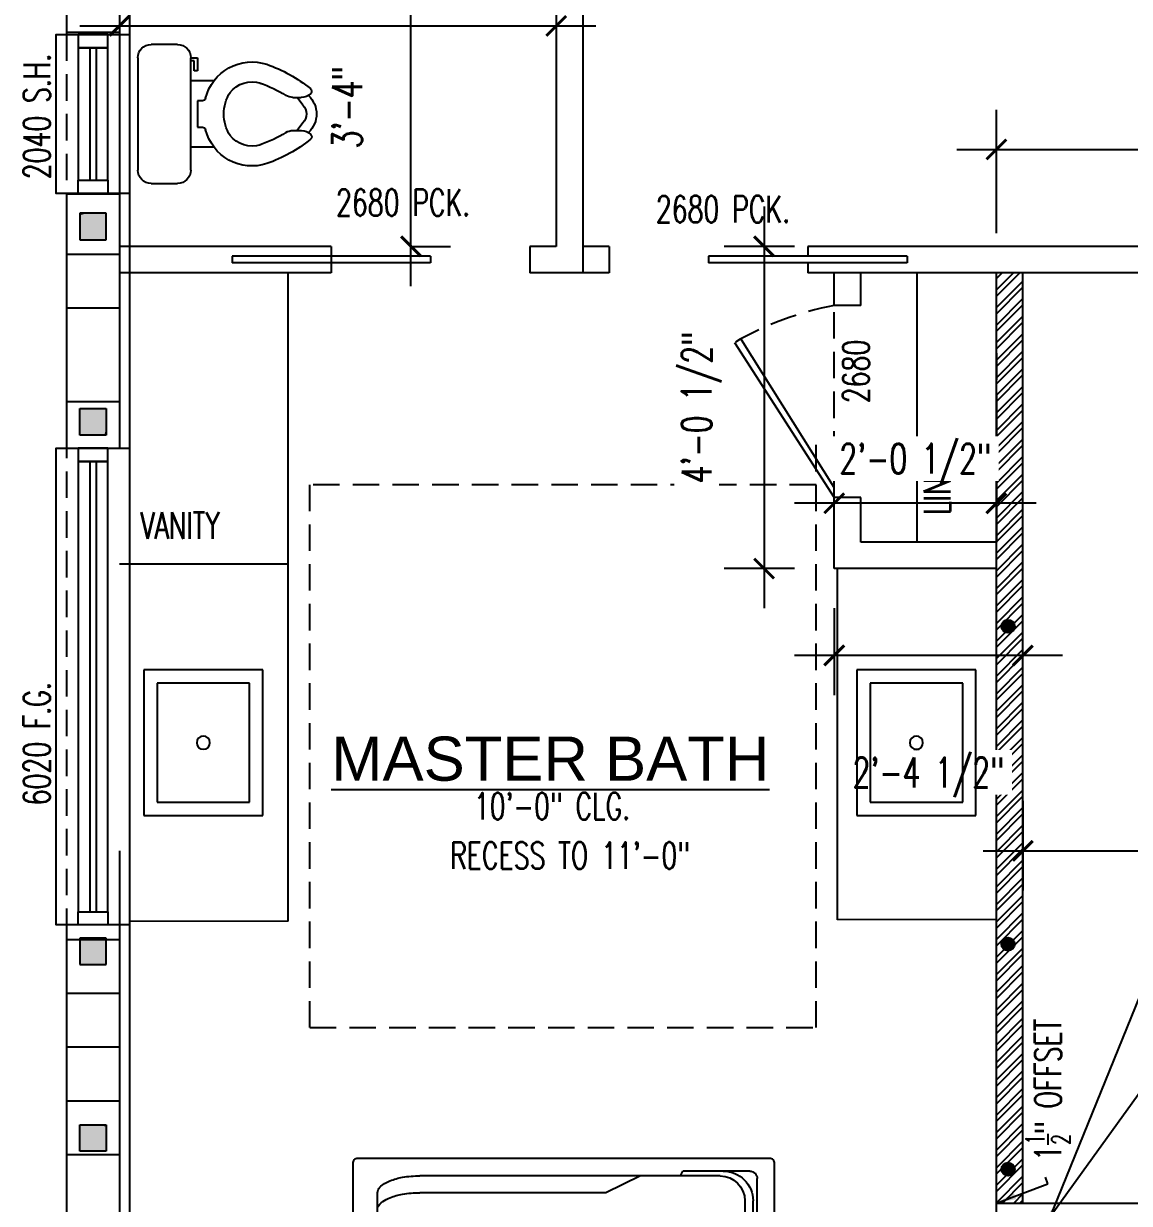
# Model space of a CAD drawing. Header units: inches. Extents: x -25328 to 8149, y -5530 to 4336.
# Drawn here: x -25325.1 to -25158, y 2954.8 to 3133 of the extents above; entities that cross this region are included whole.
import ezdxf

# ---------------------------------------------------------------- set-up
doc = ezdxf.new("R2010")
doc.units = ezdxf.units.IN
doc.header["$LTSCALE"] = 16
doc.header["$MEASUREMENT"] = 0
doc.linetypes.add('DASHDOT', pattern=[25.4, 12.7, -6.35, 0, -6.35])
doc.linetypes.add('HIDDEN', pattern=[0.375, 0.25, -0.125])
doc.layers.get('0').update_dxf_attribs({"linetype": 'CONTINUOUS'})
doc.layers.get('DEFPOINTS').update_dxf_attribs({"linetype": 'CONTINUOUS'})
doc.layers.add('AREA', color=7, linetype='HIDDEN', plot=False)
for name, color, linetype in [('B1_1', 6, 'CONTINUOUS'), ('B1_2', 4, 'CONTINUOUS'), ('B1_4', 5, 'CONTINUOUS'), ('BLOCK', 8, 'CONTINUOUS'), ('CEILING', 8, 'CONTINUOUS'), ('CELLS', 165, 'CONTINUOUS'), ('COUNTER', 2, 'CONTINUOUS'), ('DIM', 5, 'CONTINUOUS'), ('DIMS', 5, 'CONTINUOUS'), ('DOORS', 1, 'CONTINUOUS'), ('DRY WALL', 8, 'CONTINUOUS'), ('FIXTURES', 2, 'CONTINUOUS'), ('HATCH', 8, 'CONTINUOUS'), ('REBAR', 1, 'CONTINUOUS'), ('TEXT', 11, 'CONTINUOUS'), ('TEXT ROOM', 3, 'CONTINUOUS'), ('WALLS EXT', 6, 'CONTINUOUS'), ('WALLS INT', 6, 'CONTINUOUS'), ('WINDOWS', 1, 'CONTINUOUS')]:
    doc.layers.add(name, color=color, linetype=linetype)
doc.styles.add('ATT', font='txt')
doc.styles.add('PAYTAS RM', font='romans.shx', dxfattribs={"width": 0.7, "height": 4.5})
doc.styles.add('PAYTS NOTES', font='romans.shx', dxfattribs={"width": 0.7, "height": 4.5})
doc.styles.add('TEST', font='swissk.ttf', dxfattribs={"height": 4})
doc.dimstyles.new('DIM- PAYTAS', dxfattribs={"dimscale": 48, "dimtxt": 0.1, "dimasz": 0.0625, "dimexe": 0.125, "dimexo": 0.125, "dimgap": 0.125, "dimtad": 1, "dimdec": 1, "dimzin": 3, "dimdsep": 46, "dimlunit": 4, "dimtxsty": 'PAYTAS RM', "dimblk": 'ARCHTICK', "dimcen": 0.09, "dimdle": 0.125, "dimclrd": 5, "dimclre": 5, "dimclrt": 11, "dimadec": 0, "dimazin": 0, "dimtfac": 1, "dimtdec": 1, "dimtofl": 0, "dimtmove": 2, "dimatfit": 3, "dimfxl": 0, "dimfrac": 2, "dimtolj": 1, "dimtzin": 3, "dimarcsym": 0})

# ---------------------------------------------------------------- blocks, each defined once
blk = doc.blocks.new('_ArchTick')
at = {"color": 0, "linetype": 'ByBlock', "const_width": 0.15}
blk.add_lwpolyline([(-0.5, -0.5), (0.5, 0.5)], dxfattribs=at)
blk = doc.blocks.new('15PTOI06')
at = {"color": 0, "linetype": 'ByBlock'}
for p, q in [((2, 10.5), (6, 10.5)), ((0, -8.5), (0, 8.5)), ((8, 8.5), (8, -8.5)), ((11.5, 5), (8, 5)), ((9, 2), (9.765178, 2)), ((9, -2), (9, 2)), ((23.431562, 2.5), (24.727861, 2.5)), ((24.931034, 1.327586), (24.062054, 2.5)), ((24.931034, -1.327586), (24.062054, -2.5)), ((9.765178, -2), (9, -2)), ((23.431562, -2.5), (24.690476, -2.5)), ((11.5, -5), (8, -5)), ((9, -6.5), (8.5, -6.5)), ((8.5, -6.5), (8.5, -8)), ((9, -8.5), (9, -6.5)), ((8.5, -8), (8, -8)), ((8, -8.5), (9, -8.5)), ((6, -10.5), (2, -10.5))]:
    blk.add_line(p, q, dxfattribs=at)
for centre, radius, start, end in [((2, 8.5), 2, 90, 180), ((6, 8.5), 2, 0, 90), ((17.25, 0.65), 7.210062, 71.816347, 166.116636), ((12, -13.75), 22.534695, 51.265418, 70.559965), ((17.25, 0.65), 4.210062, 71.816347, 142.891702), ((12, -13.75), 19.534695, 57.937508, 70.559965), ((25.787408, 3.438228), 0.5, 314.939898, 51.265418), ((9.765178, 2.5), 0.5, 270, 346.116636), ((19.118098, 0), 6.118098, 147.797266, 212.202734), ((23.431562, 4.5), 2, 237.937508, 270), ((24.727861, 4.5), 2, 270, 314.939898), ((23.166667, 0), 3.833333, 313.602819, 46.397181), ((23.666667, 0), 1.833333, 313.602819, 46.397181), ((9.765178, -2.5), 0.5, 13.883364, 90), ((17.25, -0.65), 7.210062, 193.883364, 288.183653), ((17.25, -0.65), 4.210062, 217.108298, 288.183653), ((12, 13.75), 19.534695, 289.440035, 302.062492), ((23.431562, -4.5), 2, 90, 122.062492), ((24.690476, -4.5), 2, 44.162471, 90), ((25.766527, -3.454957), 0.5, 308.665009, 44.162471), ((12, 13.75), 22.534695, 289.440035, 308.665009), ((2, -8.5), 2, 180, 270), ((6, -8.5), 2, 270, 0)]:
    blk.add_arc(centre, radius, start, end, dxfattribs=at)
at = {"color": 0, "linetype": 'ByBlock', "style": 'ATT', "flags": 3}
blk.add_attdef('ITEM', (0, -19.5), '', height=6, dxfattribs=at)
blk = doc.blocks.new('CELL')
at = {"layer": 'CELLS', "linetype": 'Continuous'}
for p, q in [((-1.99, -1.89), (-1.99, 2.11)), ((-1.99, 2.11), (2.01, 2.11)), ((2.01, 2.11), (2.01, -1.89)), ((2.01, -1.89), (-1.99, -1.89))]:
    blk.add_line(p, q, dxfattribs=at)
for points in [[(-1.99, 2.11), (-1.99, -1.89), (2.01, 2.11), (-0.07, -1.89)], [(2.01, 2.11), (-0.07, -1.89), (2.01, -0.79), (1.71, -1.89)], [(2.01, -0.79), (1.71, -1.89), (2.01, -1.89)]]:
    blk.add_solid(points, dxfattribs=at)
blk = doc.blocks.new('*D374')
at = {"layer": 'DEFPOINTS', "color": 0, "transparency": 16777216}
for p in [(-25120.11, 3114.04), (-25120.11, 3103.4), (-25178.11, 3095.4)]:
    blk.add_point(p, dxfattribs=at)
at = {"layer": 'DIMS', "color": 5, "lineweight": -2, "transparency": 16777216}
for p, q in [((-25178.11, 3101.4), (-25178.11, 3120.04)), ((-25120.11, 3109.4), (-25120.11, 3120.04)), ((-25184.11, 3114.04), (-25114.11, 3114.04))]:
    blk.add_line(p, q, dxfattribs=at)
at = {"layer": 'DIMS', "color": 5, "lineweight": -2, "transparency": 16777216, "xscale": 3, "yscale": 3, "zscale": 3, "rotation": 180}
blk.add_blockref('_ArchTick', (-25178.11, 3114.04), dxfattribs=at)
at = {"layer": 'DIMS', "color": 5, "lineweight": -2, "transparency": 16777216, "xscale": 3, "yscale": 3, "zscale": 3}
blk.add_blockref('_ArchTick', (-25120.11, 3114.04), dxfattribs=at)
at = {"layer": 'DIMS', "color": 11, "transparency": 16777216, "insert": (-25149.11, 3122.71), "char_height": 4.5, "attachment_point": 5, "style": 'PAYTAS RM'}
blk.add_mtext('\\A1;4\'-10"', dxfattribs=at)
blk = doc.blocks.new('*D392')
at = {"layer": 'DEFPOINTS', "color": 0, "transparency": 16777216}
for p in [(-25272.26, 3139.4), (-25266.57, 3139.4), (-25272.26, 3099.4)]:
    blk.add_point(p, dxfattribs=at)
at = {"layer": 'DIM', "color": 5, "lineweight": -2, "transparency": 16777216}
for p, q in [((-25266.57, 3093.4), (-25266.57, 3145.4)), ((-25266.26, 3139.4), (-25260.57, 3139.4)), ((-25266.26, 3099.4), (-25260.57, 3099.4))]:
    blk.add_line(p, q, dxfattribs=at)
at = {"layer": 'DIM', "color": 5, "lineweight": -2, "transparency": 16777216, "xscale": 3, "yscale": 3, "zscale": 3}
for p, rotation in [((-25266.57, 3139.4), 90), ((-25266.57, 3099.4), 270)]:
    blk.add_blockref('_ArchTick', p, dxfattribs=dict(at, rotation=rotation))
at = {"layer": 'DIM', "color": 11, "transparency": 16777216, "insert": (-25276.21, 3120.4), "char_height": 4.5, "attachment_point": 5, "rotation": 90, "style": 'PAYTAS RM', "bg_fill": 3, "box_fill_scale": 1.25, "bg_fill_color": 256, "bg_fill_true_color": 13158600, "bg_fill_transparency": 0}
blk.add_mtext('\\A1;3\'-4"', dxfattribs=at)
blk = doc.blocks.new('*D400')
at = {"layer": 'DEFPOINTS', "color": 0, "transparency": 16777216}
for p in [(-25202.61, 3050.74), (-25202.61, 3037.61), (-25174.11, 3029.52)]:
    blk.add_point(p, dxfattribs=at)
at = {"layer": 'DIM', "color": 5, "lineweight": -2, "transparency": 16777216}
for p, q in [((-25202.61, 3044.74), (-25202.61, 3031.61)), ((-25174.11, 3035.52), (-25174.11, 3043.61)), ((-25168.11, 3037.61), (-25208.61, 3037.61))]:
    blk.add_line(p, q, dxfattribs=at)
at = {"layer": 'DIM', "color": 5, "lineweight": -2, "transparency": 16777216, "xscale": 3, "yscale": 3, "zscale": 3, "rotation": 180}
blk.add_blockref('_ArchTick', (-25202.61, 3037.61), dxfattribs=at)
at = {"layer": 'DIM', "color": 5, "lineweight": -2, "transparency": 16777216, "xscale": 3, "yscale": 3, "zscale": 3}
blk.add_blockref('_ArchTick', (-25174.11, 3037.61), dxfattribs=at)
at = {"layer": 'DIM', "color": 11, "transparency": 16777216, "insert": (-25188.36, 3019.18), "char_height": 4.5, "attachment_point": 5, "style": 'PAYTAS RM', "bg_fill": 3, "box_fill_scale": 1.25, "bg_fill_color": 256, "bg_fill_true_color": 13158600, "bg_fill_transparency": 0}
blk.add_mtext('\\A1;2\'-4 1/2"', dxfattribs=at)
blk = doc.blocks.new('A$C525b841c')
at = {"layer": 'FIXTURES'}
for p, q in [((0, 0), (0, 22)), ((0, 22), (18, 22)), ((18, 22), (18, 0)), ((2, 20), (16, 20)), ((2, 2), (2, 20)), ((16, 20), (16, 2)), ((16, 2), (2, 2)), ((18, 0), (0, 0))]:
    blk.add_line(p, q, dxfattribs=at)
blk.add_circle((9, 11), 1, dxfattribs=at)
blk = doc.blocks.new('3')
at = {"color": 0}
for p, q in [((-2153.3, -1366.9), (-1883.3, -1366.9)), ((-1873.3, -1385.9), (-1883.3, -1366.9)), ((-2183.3, -2034.9), (-2183.3, -1396.9)), ((-2033.3, -1385.9), (-823.3, -1385.9)), ((-1713.3, -1385.9), (-1573.3, -1453.9)), ((-1573.3, -1453.9), (-823.3, -1453.9)), ((-653.3, -1977.9), (-653.3, -1453.9)), ((-2166.3, -1944.9), (-2166.3, -1486.9)), ((-2133.3, -1485.9), (-2133.3, -1945.9)), ((-1573.3, -1977.9), (-1713.3, -2045.9)), ((-1573.3, -1977.9), (-823.3, -1977.9)), ((-2153.3, -2064.9), (-1883.3, -2064.9)), ((-2033.3, -2045.9), (-823.3, -2045.9)), ((-1883.3, -2064.9), (-1873.3, -2045.9))]:
    blk.add_line(p, q, dxfattribs=at)
at = {"color": 0, "linetype": 'DASHDOT'}
for p, q in [((-788.3, -1650.9), (-788.3, -1780.9)), ((-853.3, -1715.9), (-723.3, -1715.9))]:
    blk.add_line(p, q, dxfattribs=at)
at = {"color": 0}
blk.add_lwpolyline([(-2233.3, -2115.9, -0.414214), (-2253.3, -2095.9), (-2253.3, -1335.9, -0.414214), (-2233.3, -1315.9), (-573.3, -1315.9, -0.414214), (-553.3, -1335.9), (-553.3, -2095.9, -0.414214), (-573.3, -2115.9)], format="xyb", close=True, dxfattribs=at)
for radius in [31.3, 21.3]:
    blk.add_circle((-788.3, -1715.9), radius, dxfattribs=at)
for centre, radius, start, end in [((-2153.3, -1396.9), 30, 90, 180), ((-2046.3, -1486.9), 120, 90, 180), ((-2033.3, -1485.9), 100, 90, 180), ((-823.3, -1810), 424.1, 80.5924, 90), ((-794, -1633.1), 244.7, 68.1986, 80.5924), ((-749.6, -1522.2), 125.3, 46.0001, 68.1986), ((-823.3, -1878), 424.1, 80.5924, 90), ((-794, -1701.1), 244.7, 68.1986, 80.5924), ((-683.7, -1453.9), 30.4, 0, 46.0001), ((-749.6, -1590.2), 125.3, 53.4212, 68.1986), ((-695.9, -1529.6), 45.2, 19.6447, 62.4529), ((-2046.3, -1944.9), 120, 180, 270), ((-2033.3, -1945.9), 100, 180, 270), ((-749.6, -1841.6), 125.3, 291.8014, 306.5788), ((-695.9, -1902.2), 45.2, 297.5471, 340.3553), ((-823.3, -1553.8), 424.1, 270, 279.4076), ((-794, -1730.7), 244.7, 279.4076, 291.8014), ((-683.7, -1977.9), 30.4, 313.9999, 0), ((-2153.3, -2034.9), 30, 180, 270), ((-823.3, -1621.8), 424.1, 270, 279.4076), ((-794, -1798.7), 244.7, 279.4076, 291.8014), ((-749.6, -1909.6), 125.3, 291.8014, 313.9999)]:
    blk.add_arc(centre, radius, start, end, dxfattribs=at)
blk = doc.blocks.new('*D424')
at = {"layer": 'DEFPOINTS', "color": 0, "transparency": 16777216}
for p in [(-25202.61, 3099.4), (-25213.22, 3050.74), (-25202.61, 3050.74)]:
    blk.add_point(p, dxfattribs=at)
at = {"layer": 'WALLS INT', "color": 5, "lineweight": -2, "transparency": 16777216}
for p, q in [((-25213.22, 3105.4), (-25213.22, 3044.74)), ((-25208.61, 3099.4), (-25219.22, 3099.4)), ((-25208.61, 3050.74), (-25219.22, 3050.74))]:
    blk.add_line(p, q, dxfattribs=at)
at = {"layer": 'WALLS INT', "color": 5, "lineweight": -2, "transparency": 16777216, "xscale": 3, "yscale": 3, "zscale": 3}
for p, rotation in [((-25213.22, 3099.4), 90), ((-25213.22, 3050.74), 270)]:
    blk.add_blockref('_ArchTick', p, dxfattribs=dict(at, rotation=rotation))
at = {"layer": 'WALLS INT', "color": 11, "transparency": 16777216, "insert": (-25222.65, 3075.07), "char_height": 4.5, "attachment_point": 5, "rotation": 90, "style": 'PAYTAS RM', "bg_fill": 3, "box_fill_scale": 1.25, "bg_fill_color": 256, "bg_fill_true_color": 13158600, "bg_fill_transparency": 0}
blk.add_mtext('\\A1;4\'-0 1/2"', dxfattribs=at)
blk = doc.blocks.new('*D429')
at = {"layer": 'DEFPOINTS', "color": 0, "transparency": 16777216}
for p in [(-25174.11, 3021.65), (-25049.11, 3021.65), (-25049.11, 3008.09)]:
    blk.add_point(p, dxfattribs=at)
at = {"layer": 'WALLS INT', "color": 5, "lineweight": -2, "transparency": 16777216}
for p, q in [((-25174.11, 3015.65), (-25174.11, 3002.09)), ((-25049.11, 3015.65), (-25049.11, 3002.09)), ((-25180.11, 3008.09), (-25043.11, 3008.09))]:
    blk.add_line(p, q, dxfattribs=at)
at = {"layer": 'WALLS INT', "color": 5, "lineweight": -2, "transparency": 16777216, "xscale": 3, "yscale": 3, "zscale": 3, "rotation": 180}
blk.add_blockref('_ArchTick', (-25174.11, 3008.09), dxfattribs=at)
at = {"layer": 'WALLS INT', "color": 5, "lineweight": -2, "transparency": 16777216, "xscale": 3, "yscale": 3, "zscale": 3}
blk.add_blockref('_ArchTick', (-25049.11, 3008.09), dxfattribs=at)
at = {"layer": 'WALLS INT', "color": 11, "transparency": 16777216, "insert": (-25111.61, 3016.77), "char_height": 4.5, "attachment_point": 5, "style": 'PAYTAS RM', "bg_fill": 3, "box_fill_scale": 1.25, "bg_fill_color": 256, "bg_fill_true_color": 13158600, "bg_fill_transparency": 0}
blk.add_mtext('\\A1;10\'-5"', dxfattribs=at)
blk = doc.blocks.new('*D441')
at = {"layer": 'DEFPOINTS', "color": 0, "transparency": 16777216}
for p in [(-25202.61, 3060.59), (-25202.61, 3059.59), (-25178.11, 3048.59)]:
    blk.add_point(p, dxfattribs=at)
at = {"layer": 'WALLS INT', "color": 5, "lineweight": -2, "transparency": 16777216}
for p, q in [((-25202.61, 3065.59), (-25202.61, 3066.59)), ((-25178.11, 3054.59), (-25178.11, 3066.59)), ((-25172.11, 3060.59), (-25208.61, 3060.59))]:
    blk.add_line(p, q, dxfattribs=at)
at = {"layer": 'WALLS INT', "color": 5, "lineweight": -2, "transparency": 16777216, "xscale": 3, "yscale": 3, "zscale": 3, "rotation": 180}
blk.add_blockref('_ArchTick', (-25202.61, 3060.59), dxfattribs=at)
at = {"layer": 'WALLS INT', "color": 5, "lineweight": -2, "transparency": 16777216, "xscale": 3, "yscale": 3, "zscale": 3}
blk.add_blockref('_ArchTick', (-25178.11, 3060.59), dxfattribs=at)
at = {"layer": 'WALLS INT', "color": 11, "transparency": 16777216, "insert": (-25190.36, 3066.59), "char_height": 4.5, "attachment_point": 5, "style": 'PAYTAS RM', "bg_fill": 3, "box_fill_scale": 1.25, "bg_fill_color": 256, "bg_fill_true_color": 13158600, "bg_fill_transparency": 0}
blk.add_mtext('\\A1;2\'-0 1/2"', dxfattribs=at)
blk = doc.blocks.new('*D442')
at = {"layer": 'DEFPOINTS', "color": 0, "transparency": 16777216}
for p in [(-25310.61, 3135.61), (-25244.61, 3134.61), (-25244.61, 3132.71)]:
    blk.add_point(p, dxfattribs=at)
at = {"layer": 'WALLS INT', "color": 5, "lineweight": -2, "transparency": 16777216}
for p, q in [((-25316.61, 3132.71), (-25238.61, 3132.71)), ((-25310.61, 3129.61), (-25310.61, 3126.71)), ((-25244.61, 3128.61), (-25244.61, 3126.71))]:
    blk.add_line(p, q, dxfattribs=at)
at = {"layer": 'WALLS INT', "color": 5, "lineweight": -2, "transparency": 16777216, "xscale": 3, "yscale": 3, "zscale": 3, "rotation": 180}
blk.add_blockref('_ArchTick', (-25310.61, 3132.71), dxfattribs=at)
at = {"layer": 'WALLS INT', "color": 5, "lineweight": -2, "transparency": 16777216, "xscale": 3, "yscale": 3, "zscale": 3}
blk.add_blockref('_ArchTick', (-25244.61, 3132.71), dxfattribs=at)
at = {"layer": 'WALLS INT', "color": 11, "transparency": 16777216, "insert": (-25277.61, 3141.39), "char_height": 4.5, "attachment_point": 5, "style": 'PAYTAS RM', "bg_fill": 3, "box_fill_scale": 1.25, "bg_fill_color": 256, "bg_fill_true_color": 13158600, "bg_fill_transparency": 0}
blk.add_mtext('\\A1;5\'-6"', dxfattribs=at)

msp = doc.modelspace()

# ---------------------------------------------------------------- hatches: boundary and pattern name
at = {"layer": 'HATCH'}
h = msp.add_hatch(dxfattribs=at)
h.set_pattern_fill('STEEL', color=256, scale=15, style=0)
h.set_pattern_definition([(45, (-20738.2125, 971.5904), (-1.3258252, 1.3258252), []), (45, (-20738.2125, 972.528), (-1.3258252, 1.3258252), [])])
h.paths.add_polyline_path([(-25174.10610512, 3095.39772563), (-25178.10610512, 3095.39772563), (-25178.10610512, 2954.89772563), (-25174.10610512, 2954.89772563)])
at = {"layer": 'REBAR'}
for points in [[(-25175.34171155, 2994.00382305, 1), (-25177.34171155, 2994.00382305, 1)], [(-25175.34171155, 2960.00382305, 1), (-25177.34171155, 2960.00382305, 1)]]:
    msp.add_hatch(color=256, dxfattribs=at).paths.add_polyline_path(points)

# ---------------------------------------------------------------- linework, layer by layer
at = {"layer": 'B1_1'}
for p, q in [((-25178.10610512, 3073.74087138), (-25178.10610512, 3054.74087138)), ((-25178.10610512, 3073.74087138), (-25178.10610512, 3054.74087138)), ((-25202.60610512, 3050.74087138), (-25202.60610512, 3061.47188443)), ((-25198.60610512, 3061.47188443), (-25202.60610512, 3061.47188443)), ((-25198.60610512, 3054.74087138), (-25198.60610512, 3061.47188443)), ((-25178.10610512, 3054.74087138), (-25198.60610512, 3054.74087138)), ((-25178.10610512, 3050.74087138), (-25202.60610512, 3050.74087138))]:
    msp.add_line(p, q, dxfattribs=at)
at = {"layer": 'B1_2'}
msp.add_line((-25310.60610512, 3008.08259488), (-25310.60610512, 2929.39772563), dxfattribs=at)
at = {"layer": 'B1_4', "linetype": 'HIDDEN'}
for p, q in [((-25178.10610512, 3083.25559), (-25178.10610512, 3073.74087138)), ((-25178.10610512, 3050.74087138), (-25178.10610512, 3054.74087138)), ((-25178.10610512, 3050.74087138), (-25178.10610512, 3054.74087138))]:
    msp.add_line(p, q, dxfattribs=at)
at = {"layer": 'B1_4'}
msp.add_line((-25178.10609315, 3073.46904827, -124.16310883), (-25178.10609315, 3073.89803687, -124.16310883), dxfattribs=at)
at = {"layer": 'BLOCK'}
for p, q in [((-25310.60610512, 3131.71544395), (-25318.60610512, 3131.71544395)), ((-25318.60610512, 3107.34048617), (-25310.60610512, 3107.34048617)), ((-25318.60610512, 3098.21548617), (-25310.60610512, 3098.21548617)), ((-25318.60610512, 3090.09048617), (-25310.60610512, 3090.09048617)), ((-25318.60610512, 3075.96548617), (-25310.60610512, 3075.96548617)), ((-25318.60610512, 2994.71548617), (-25310.60610512, 2994.71548617)), ((-25318.60610512, 2986.59048617), (-25310.60610512, 2986.59048617)), ((-25318.60610512, 2978.46548617), (-25310.60610512, 2978.46548617)), ((-25318.60610512, 2970.34048617), (-25310.60610512, 2970.34048617)), ((-25318.60610512, 2962.21548617), (-25310.60610512, 2962.21548617))]:
    msp.add_line(p, q, dxfattribs=at)
at = {"layer": 'CEILING', "linetype": 'HIDDEN'}
for p, q in [((-25205.35610512, 2981.39772563), (-25205.35610512, 3069.39772563)), ((-25205.35610512, 3063.39772563), (-25281.85610512, 3063.39772563)), ((-25281.85610512, 2981.39772563), (-25281.85610512, 3063.39772563)), ((-25281.85610512, 2981.39772563), (-25205.35610512, 2981.39772563))]:
    msp.add_line(p, q, dxfattribs=at)
at = {"layer": 'COUNTER'}
for p, q in [((-25285.10610512, 2997.46059202), (-25285.10610512, 3095.39772563)), ((-25190.10610512, 3095.39772563), (-25190.10610512, 3054.74087138)), ((-25285.10610512, 3051.39772563), (-25310.60610512, 3051.39772563)), ((-25202.10610512, 2997.67800498), (-25202.10610512, 3050.74087138)), ((-25285.10610512, 2997.46059202), (-25309.10610512, 2997.39772563)), ((-25178.10610512, 2997.74087138), (-25202.10610512, 2997.67800498))]:
    msp.add_line(p, q, dxfattribs=at)
at = {"layer": 'DOORS'}
for p, q in [((-25217.68666699, 3084.86240586), (-25202.60610512, 3061.47188443)), ((-25202.60610512, 3062.97188443), (-25216.63124246, 3085.27196294))]:
    msp.add_line(p, q, dxfattribs=at)
at = {"layer": 'DOORS', "color": 8, "linetype": 'HIDDEN'}
msp.add_arc((-25193.71750283, 3043.4792253), 47.82351372, 100.7114276267, 120.0794495957, dxfattribs=at)
at = {"layer": 'DRY WALL'}
for p, q in [((-25309.10610512, 3265.39772563), (-25309.10610512, 2882.89772563)), ((-25178.10610512, 2882.89772563), (-25178.10610512, 2954.89772563)), ((-25178.10610512, 2954.89772563), (-25049.10610512, 2954.89772563))]:
    msp.add_line(p, q, dxfattribs=at)
at = {"layer": 'REBAR'}
for centre in [(-25176.34171155, 2994.00382305), (-25176.34171155, 2960.00382305)]:
    msp.add_circle(centre, 1, dxfattribs=at)
at = {"layer": 'WALLS EXT'}
for p, q in [((-25318.60610512, 3349.39772563), (-25318.60610512, 3131.39772563)), ((-25310.60610512, 3349.39772563), (-25310.60610512, 3068.9014723)), ((-25318.60610512, 3107.39772563), (-25318.60610512, 3068.9014723)), ((-25318.60610512, 2996.9014723), (-25318.60610512, 2873.39772563)), ((-25310.60610512, 2996.9014723), (-25310.60610512, 2881.39772563))]:
    msp.add_line(p, q, dxfattribs=at)
at = {"layer": 'WALLS INT'}
for p, q in [((-25240.60610512, 3188.39772563), (-25240.60610512, 3095.39772563)), ((-25244.60610512, 3139.39772563), (-25244.60610512, 3099.39772563)), ((-25278.60610512, 3099.39772563), (-25310.60610512, 3099.39772563)), ((-25244.60610512, 3099.39772563), (-25248.60610512, 3099.39772563)), ((-25248.60610512, 3099.39772563), (-25248.60610512, 3095.39772563)), ((-25236.60610512, 3099.39772563), (-25240.60610512, 3099.39772563)), ((-25236.60610512, 3099.39772563), (-25236.60610512, 3095.39772563)), ((-25206.60610512, 3099.39772563), (-25206.60610512, 3097.91252298)), ((-25124.10610512, 3099.39772563), (-25206.60610512, 3099.39772563)), ((-25293.60610512, 3097.91252298), (-25293.60610512, 3096.91252298)), ((-25191.60610512, 3097.91252298), (-25191.60610512, 3096.91252298)), ((-25206.60610512, 3096.91252298), (-25206.60610512, 3095.39772563)), ((-25278.60610512, 3095.39772563), (-25310.60610512, 3095.39772563)), ((-25240.60610512, 3095.39772563), (-25248.60610512, 3095.39772563)), ((-25236.60610512, 3095.39772563), (-25240.60610512, 3095.39772563)), ((-25178.10610512, 3095.39772563), (-25206.60610512, 3095.39772563)), ((-25202.60610512, 3090.46944996), (-25202.60610512, 3095.39772563)), ((-25198.60610512, 3090.46944996), (-25198.60610512, 3095.39772563)), ((-25178.10610512, 2954.89772563), (-25178.10610512, 3095.39772563)), ((-25174.10610512, 3095.39772563), (-25178.10610512, 3095.39772563)), ((-25174.10610512, 2954.89772563), (-25174.10610512, 3095.39772563)), ((-25097.67464761, 3095.39772563), (-25174.10610512, 3095.39772563)), ((-25198.60610512, 3090.46944996), (-25202.60610512, 3090.46944996))]:
    msp.add_line(p, q, dxfattribs=at)
at = {"layer": 'WALLS INT', "color": 8, "linetype": 'HIDDEN'}
msp.add_line((-25202.60610512, 3061.47188443), (-25202.60610512, 3090.46944996), dxfattribs=at)
at = {"layer": 'WINDOWS'}
for p, q in [((-25312.36395147, 3131.39772563), (-25316.86395147, 3131.39772563)), ((-25316.86395147, 3131.39772563), (-25316.86395147, 3129.39772563)), ((-25312.36395147, 3129.39772563), (-25312.36395147, 3131.39772563)), ((-25316.86395147, 3129.39772563), (-25316.86395147, 3109.39772563)), ((-25316.86395147, 3129.39772563), (-25314.61395147, 3129.39772563)), ((-25312.36395147, 3129.39772563), (-25316.86395147, 3129.39772563)), ((-25315.11395147, 3129.39772563), (-25315.11395147, 3109.39772563)), ((-25314.61395147, 3129.39772563), (-25312.36395147, 3129.39772563)), ((-25314.11395147, 3129.39772563), (-25314.11395147, 3109.39772563)), ((-25312.36395147, 3109.39772563), (-25312.36395147, 3129.39772563)), ((-25316.86395147, 3109.39772563), (-25312.36395147, 3109.39772563)), ((-25316.86395147, 3107.39772563), (-25316.86395147, 3109.39772563)), ((-25316.86395147, 3109.39772563), (-25312.36395147, 3109.39772563)), ((-25314.61395147, 3109.39772563), (-25312.36395147, 3109.39772563)), ((-25312.36395147, 3109.39772563), (-25312.36395147, 3107.39772563)), ((-25312.36395147, 3107.39772563), (-25316.86395147, 3107.39772563)), ((-25312.36395147, 3068.9014723), (-25316.86395147, 3068.9014723)), ((-25316.86395147, 3068.9014723), (-25316.86395147, 3062.9014723)), ((-25312.36395147, 3062.9014723), (-25312.36395147, 3068.9014723)), ((-25316.86395147, 3066.9014723), (-25316.86395147, 2998.9014723)), ((-25316.86395147, 3066.9014723), (-25314.61395147, 3066.9014723)), ((-25312.36395147, 3066.9014723), (-25316.86395147, 3066.9014723)), ((-25315.11395147, 3066.9014723), (-25315.11395147, 2998.9014723)), ((-25314.61395147, 3066.9014723), (-25312.36395147, 3066.9014723)), ((-25314.11395147, 3066.9014723), (-25314.11395147, 2998.9014723)), ((-25312.36395147, 2998.9014723), (-25312.36395147, 3066.9014723)), ((-25316.86395147, 2998.9014723), (-25312.36395147, 2998.9014723)), ((-25316.86395147, 2996.9014723), (-25316.86395147, 2998.9014723)), ((-25316.86395147, 2998.9014723), (-25312.36395147, 2998.9014723)), ((-25314.61395147, 2998.9014723), (-25312.36395147, 2998.9014723)), ((-25312.36395147, 2998.9014723), (-25312.36395147, 2996.9014723)), ((-25312.36395147, 2996.9014723), (-25316.86395147, 2996.9014723))]:
    msp.add_line(p, q, dxfattribs=at)
for points in [[(-25309.10610512, 3107.39772563), (-25320.16362327, 3107.39772563), (-25320.16362327, 3131.39772563), (-25309.10610512, 3131.39772563)], [(-25309.10610512, 2996.9014723), (-25320.16362327, 2996.9014723), (-25320.16362327, 3068.9014723), (-25309.10610512, 3068.9014723)]]:
    msp.add_lwpolyline(points, dxfattribs=at)

# ---------------------------------------------------------------- block references
at = {"layer": 'CELLS', "xscale": -1}
for p, rotation in [((-25314.71677807, 3102.3885561), 270), ((-25314.61261656, 2993.01214525), 180)]:
    msp.add_blockref('CELL', p, dxfattribs=dict(at, rotation=rotation))
at = {"layer": 'CELLS'}
msp.add_blockref('CELL', (-25314.61261656, 3072.79079935), dxfattribs=at)
at = {"layer": 'CELLS', "rotation": 90.00000000000001}
msp.add_blockref('CELL', (-25314.49543217, 2964.70492268), dxfattribs=at)
at = {"layer": 'DIM', "xscale": -1}
msp.add_blockref('A$C525b841c', (-25288.9422027, 3013.42934938), dxfattribs=at)
at = {"layer": 'FIXTURES', "color": 2, "xscale": -1, "rotation": 180}
msp.add_blockref('15PTOI06', (-25307.84234894, 3119.39772563), dxfattribs=at)
at = {"layer": 'FIXTURES', "xscale": -0.03750000000000001, "yscale": 0.03750000000000001, "zscale": 0.03750000000000001}
msp.add_blockref('3', (-25296.11446774, 3010.97268202), dxfattribs=at)

# ---------------------------------------------------------------- texts
at = {"layer": 'TEXT', "char_height": 4, "rotation": 90, "style": 'PAYTS NOTES'}
for s, insert, width, attachment_point in [('\\A1;2040 S.H.', (-25321.10308713, 3109.52733115), 65.4658403887, 7), ('\\pt4.004,8.009,12;2680', (-25197.32519153, 3085.29746683), 34.6815108392, 9), ('\\A1;LIN.', (-25185.06077707, 3065.70846993), 34.6815108392, 9), ('\\A1;6020 F.G.', (-25321.10308713, 3014.96214357), 65.4658403887, 7), ('\\A1;1{\\H0.7x;\\S1/2;}" OFFSET', (-25166.9370917, 2982.74485601), 63.7115776147, 9)]:
    msp.add_mtext(s, dxfattribs=dict(at, insert=insert, width=width, attachment_point=attachment_point))
at = {"layer": 'TEXT', "char_height": 4, "style": 'PAYTS NOTES'}
for s, insert, width, attachment_point in [('\\pt4.004,8.009,12;VANITY', (-25307.47860776, 3059.2287707), 23.9529322576, 1), ('\\pt4.004,8.009,12;10\'-0" CLG.', (-25257.08126483, 3016.83072004), 83.9529322576, 1), ('\\pt4.004,8.009,12;RECESS TO 11\'-0"', (-25224.41028368, 3009.39365155), 83.9529322576, 3)]:
    msp.add_mtext(s, dxfattribs=dict(at, insert=insert, width=width, attachment_point=attachment_point))
at = {"layer": 'TEXT ROOM', "insert": (-25245.51379896, 3018.59092174), "char_height": 5, "width": 67.7245353783, "attachment_point": 8, "style": 'TEST'}
msp.add_mtext('{\\fSansSerif|b0|i0|c2|p2;\\H1.333x;\\LMASTER BATH}', dxfattribs=at)

# ---------------------------------------------------------------- dimensions: what is measured, and where the dimension line sits
at = {"layer": 'DIMS'}
dim = msp.add_linear_dim(base=(-25120.10610512, 3114.03524439), p1=(-25178.10610512, 3095.39772563), p2=(-25120.10610512, 3103.39772563), dimstyle='DIM- PAYTAS', dxfattribs=at)
dim.commit()
dim.dimension.update_dxf_attribs({"geometry": '*D374', "text_midpoint": (-25149.10610512, 3122.71381581)})

# ---------------------------------------------------------------- leaders
for points in [[(-25174.31027799, 2942.09630355), (-25155.0335989, 2989.55303872), (-25147.19487281, 2989.86093296)], [(-25171.15435351, 2951.25340015), (-25147.70680558, 2983.74490573), (-25146.76615622, 2983.68959934)], [(-25178.10610512, 2954.89772563), (-25170.31503704, 2957.80053126), (-25170.70099708, 2958.7864524)]]:
    msp.add_leader(points, dimstyle='DIM- PAYTAS', override={"dimgap": 0.125, "dimtad": 0}, dxfattribs=at)

# ---------------------------------------------------------------- next in the draw order: dimensions: what is measured, and where the dimension line sits
at = {"layer": 'DIM'}
dim = msp.add_linear_dim(base=(-25266.57453321, 3139.39772563), p1=(-25272.26295937, 3099.39772563), p2=(-25272.26295937, 3139.39772563), angle=90, dimstyle='DIM- PAYTAS', override={"dimtfill": 1, "dimarcsym": 2}, dxfattribs=at)
dim.commit()
dim.dimension.update_dxf_attribs({"geometry": '*D392', "text_midpoint": (-25276.20838775, 3120.39772563), "dimtype": 160})

# ---------------------------------------------------------------- next in the draw order: linework, layer by layer
at = {"layer": 'AREA'}
msp.add_lwpolyline([(-24854.82709244, 3389.38547928), (-25116.60515584, 3389.38375375), (-25116.60610512, 3533.39772563), (-25206.60610512, 3533.39772563), (-25318.60610512, 3533.39772563), (-25318.60610512, 2909.39772563), (-25318.60610512, 2873.39772563), (-25168.60610512, 2873.39772563), (-25168.60610512, 2909.39772563), (-25168.60610512, 2945.39772563), (-25039.60610512, 2945.39772563), (-25039.60610512, 2993.39772563), (-24955.60610512, 2993.39772563), (-24955.60610512, 2945.39772563), (-24834.60610512, 2945.39772563)], dxfattribs=at)
at = {"layer": 'WALLS INT'}
for p, q in [((-25278.60610512, 3099.39772563), (-25278.60610512, 3095.39772563)), ((-25263.60610512, 3097.91252298), (-25293.60610512, 3097.91252298)), ((-25263.60610512, 3097.91252298), (-25263.60610512, 3096.91252298)), ((-25263.60610512, 3096.91252298), (-25293.60610512, 3096.91252298))]:
    msp.add_line(p, q, dxfattribs=at)

# ---------------------------------------------------------------- next in the draw order: texts
at = {"layer": 'TEXT', "insert": (-25277.89945489, 3108.01916862), "char_height": 4, "width": 23.9529322576, "attachment_point": 1, "style": 'PAYTS NOTES'}
msp.add_mtext('\\pt4.004,8.009,12;2680 PCK. ', dxfattribs=at)

# ---------------------------------------------------------------- next in the draw order: dimensions: what is measured, and where the dimension line sits
at = {"layer": 'DIM'}
dim = msp.add_linear_dim(base=(-25202.60610512, 3037.60897793), p1=(-25174.10610512, 3029.51552555), p2=(-25202.60610512, 3050.74087138), angle=180, dimstyle='DIM- PAYTAS', override={"dimtfill": 1, "dimarcsym": 2}, dxfattribs=at)
dim.commit()
dim.dimension.update_dxf_attribs({"geometry": '*D400', "text_midpoint": (-25188.35610512, 3019.1804065)})
at = {"layer": 'WALLS INT'}
dim = msp.add_linear_dim(base=(-25244.60610512, 3132.70799367), p1=(-25310.60610512, 3135.61026454), p2=(-25244.60610512, 3134.61026454), dimstyle='DIM- PAYTAS', override={"dimtfill": 1, "dimarcsym": 2}, dxfattribs=at)
dim.commit()
dim.dimension.update_dxf_attribs({"geometry": '*D442', "text_midpoint": (-25277.60610512, 3141.3865651)})

# ---------------------------------------------------------------- next in the draw order: hatches: boundary and pattern name
at = {"layer": 'REBAR'}
msp.add_hatch(color=256, dxfattribs=at).paths.add_polyline_path([(-25175.34171155, 3042.00382305, 1), (-25177.34171155, 3042.00382305, 1)])

# ---------------------------------------------------------------- next in the draw order: linework, layer by layer
msp.add_circle((-25176.34171155, 3042.00382305), 1, dxfattribs=at)

# ---------------------------------------------------------------- next in the draw order: block references
at = {"layer": 'DIM', "xscale": -1}
msp.add_blockref('A$C525b841c', (-25181.20250198, 3013.42934938), dxfattribs=at)

# ---------------------------------------------------------------- next in the draw order: dimensions: what is measured, and where the dimension line sits
at = {"layer": 'WALLS INT'}
dim = msp.add_linear_dim(base=(-25213.22371311, 3050.74087138), p1=(-25202.60610512, 3099.39772563), p2=(-25202.60610512, 3050.74087138), angle=90, dimstyle='DIM- PAYTAS', override={"dimtfill": 1, "dimarcsym": 2}, dxfattribs=at)
dim.commit()
dim.dimension.update_dxf_attribs({"geometry": '*D424', "text_midpoint": (-25222.65228454, 3075.0692985)})
dim = msp.add_linear_dim(base=(-25049.10610512, 3008.09163142), p1=(-25174.10610512, 3021.6499268), p2=(-25049.10610512, 3021.6499268), dimstyle='DIM- PAYTAS', override={"dimtfill": 1, "dimarcsym": 2}, dxfattribs=at)
dim.commit()
dim.dimension.update_dxf_attribs({"geometry": '*D429', "text_midpoint": (-25111.60610512, 3016.77020285)})

# ---------------------------------------------------------------- next in the draw order: linework, layer by layer
for p, q in [((-25191.60610512, 3097.91252298), (-25221.60610512, 3097.91252298)), ((-25221.60610512, 3097.91252298), (-25221.60610512, 3096.91252298)), ((-25191.60610512, 3096.91252298), (-25221.60610512, 3096.91252298))]:
    msp.add_line(p, q, dxfattribs=at)

# ---------------------------------------------------------------- next in the draw order: texts
at = {"layer": 'TEXT', "insert": (-25229.567487, 3107.01916862), "char_height": 4, "width": 23.9529322576, "attachment_point": 1, "style": 'PAYTS NOTES'}
msp.add_mtext('\\pt4.004,8.009,12;2680 PCK. ', dxfattribs=at)

# ---------------------------------------------------------------- next in the draw order: dimensions: what is measured, and where the dimension line sits
at = {"layer": 'WALLS INT'}
dim = msp.add_linear_dim(base=(-25202.60610512, 3060.59044395), p1=(-25178.10610512, 3048.59044395), p2=(-25202.60610512, 3059.59044395), dimstyle='DIM- PAYTAS', override={"dimtfill": 1, "dimarcsym": 2}, dxfattribs=at)
dim.commit()
dim.dimension.update_dxf_attribs({"geometry": '*D441', "text_midpoint": (-25190.35610512, 3066.59044395), "dimtype": 160})

doc.saveas('drawing.dxf')
